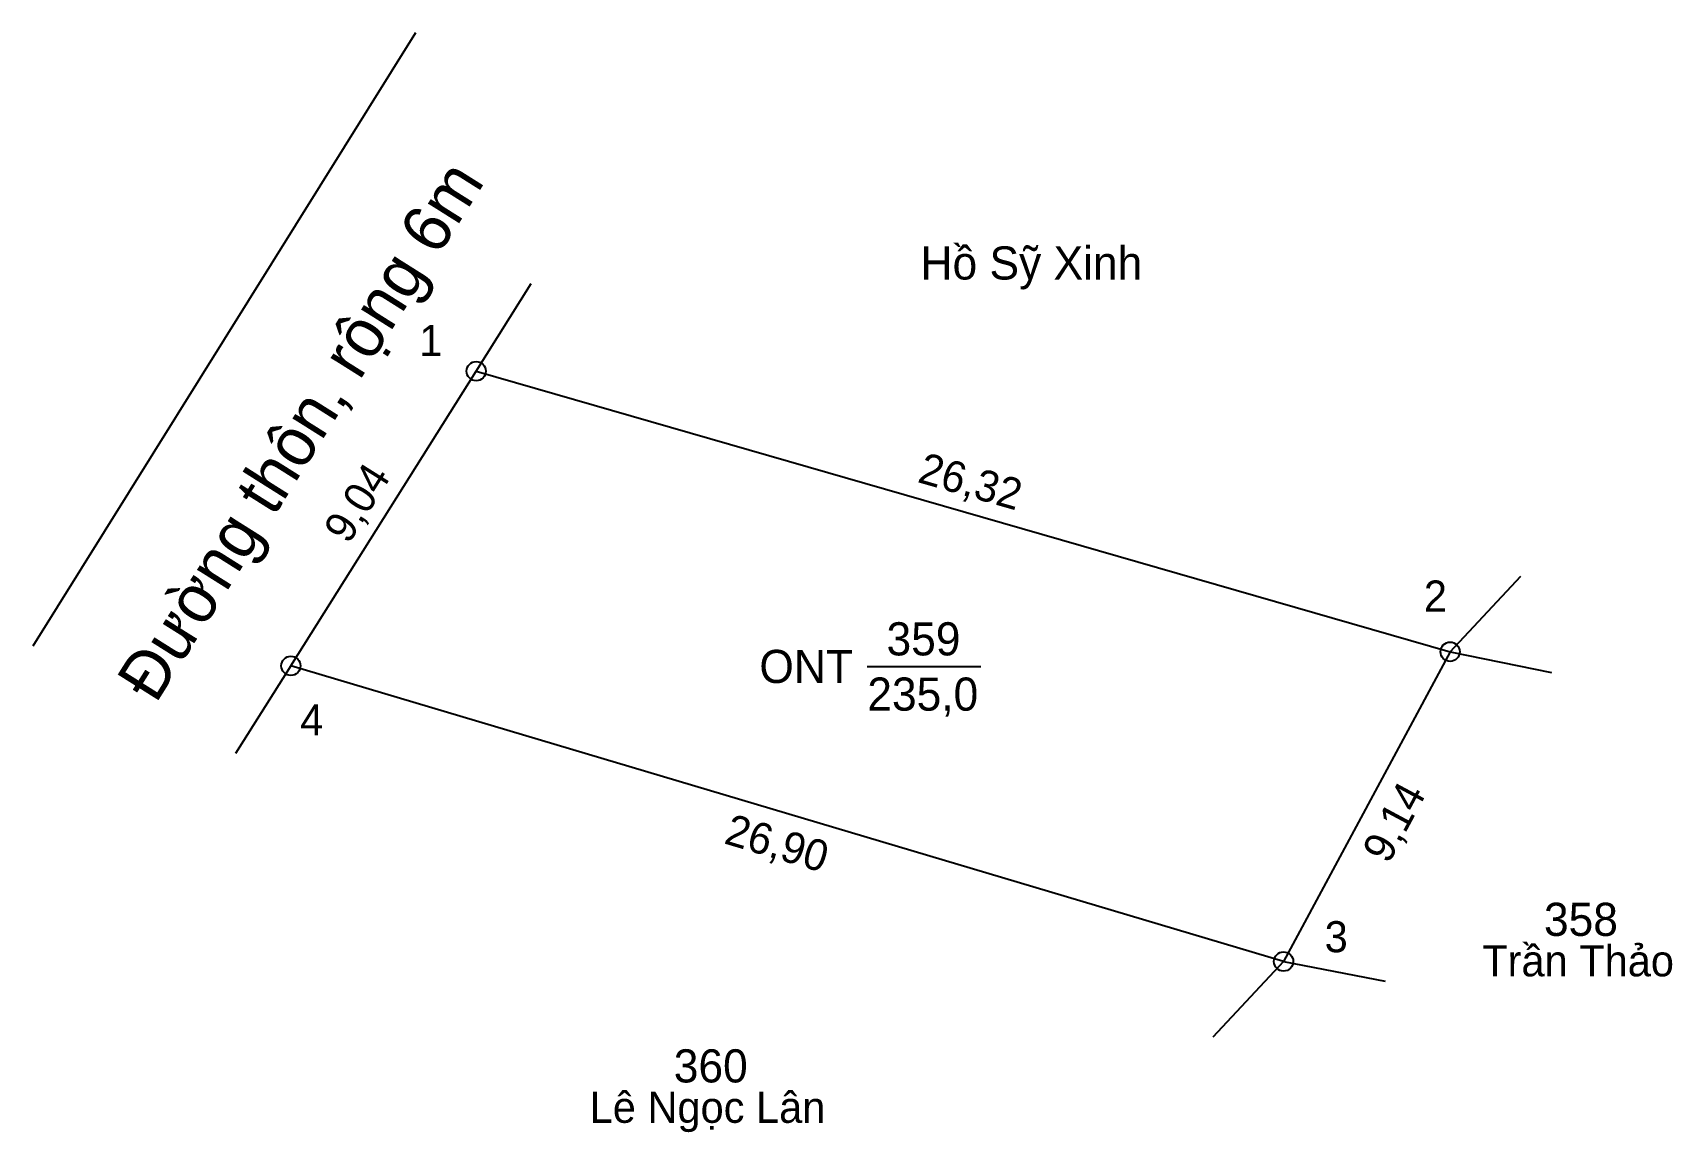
# Model space of a CAD drawing. Extents: x 540574.7 to 540617.3, y 1835225.5 to 1835254.1.
import ezdxf

# ---------------------------------------------------------------- set-up
doc = ezdxf.new("R2010")
doc.units = 0
for name, color, linetype in [('CanhThua', 7, 'Continuous'), ('ChieuDaiCanhThua', 7, 'Continuous'), ('Level 1', 7, 'Continuous'), ('Level 23', 7, 'Continuous'), ('MocDinhThua', 7, 'Continuous'), ('NhanDiaChinhThua', 7, 'Continuous'), ('NhanTuCan', 7, 'Continuous'), ('RauThua', 7, 'Continuous'), ('SoHieuDinhThua', 7, 'Continuous'), ('TenChuLanCan', 7, 'Continuous')]:
    doc.layers.add(name, color=color, linetype=linetype)

msp = doc.modelspace()

# ---------------------------------------------------------------- linework, layer by layer
at = {"layer": 'CanhThua'}
for p, q in [((540581.391, 1835237.617), (540586.204, 1835245.271)), ((540586.204, 1835245.271), (540611.497, 1835237.983)), ((540611.497, 1835237.983), (540607.172, 1835229.936)), ((540607.172, 1835229.936), (540581.391, 1835237.617))]:
    msp.add_line(p, q, dxfattribs=at)
at = {"layer": 'Level 23'}
msp.add_line((540584.628, 1835254.062), (540574.689, 1835238.125), dxfattribs=at)
at = {"layer": 'MocDinhThua'}
for centre in [(540586.204, 1835245.271), (540611.497, 1835237.983), (540581.391, 1835237.617), (540607.172, 1835229.936)]:
    msp.add_circle(centre, 0.25, dxfattribs=at)
at = {"layer": 'NhanDiaChinhThua'}
msp.add_line((540596.36, 1835237.6), (540599.312, 1835237.6), dxfattribs=at)
at = {"layer": 'RauThua'}
for p, q in [((540586.204, 1835245.271), (540587.634, 1835247.55)), ((540611.497, 1835237.983), (540613.337, 1835239.946)), ((540611.497, 1835237.983), (540614.133, 1835237.447)), ((540581.391, 1835237.617), (540579.956, 1835235.341)), ((540607.172, 1835229.936), (540605.335, 1835227.97)), ((540607.172, 1835229.936), (540609.813, 1835229.425))]:
    msp.add_line(p, q, dxfattribs=at)

# ---------------------------------------------------------------- texts
at = {"layer": 'ChieuDaiCanhThua'}
for s, rotation, p in [('26,32', 343.926, (540597.636, 1835242.397)), ('9,04', 57.8374, (540582.887, 1835240.753)), ('9,14', 61.7434, (540609.895, 1835232.444)), ('26,90', 343.4095, (540592.61, 1835233.011))]:
    msp.add_text(s, height=0.8071, rotation=rotation, dxfattribs=at).set_placement(p)
at = {"layer": 'Level 1'}
msp.add_text('Đường thôn, rộng 6m', height=1.25, rotation=57.7766, dxfattribs=at).set_placement((540577.879, 1835236.608))
at = {"layer": 'NhanDiaChinhThua'}
for s, p in [('359', (540596.86, 1835237.887)), ('ONT', (540593.558, 1835237.17)), ('235,0', (540596.361, 1835236.452))]:
    msp.add_text(s, height=0.8609, dxfattribs=at).set_placement(p)
at = {"layer": 'NhanTuCan'}
for s, p in [('Hồ Sỹ Xinh', (540597.743, 1835247.652)), ('358', (540613.934, 1835230.6)), ('360', (540591.335, 1835226.793))]:
    msp.add_text(s, height=0.8609, dxfattribs=at).set_placement(p)
at = {"layer": 'SoHieuDinhThua'}
for s, p in [('1', (540584.724, 1835245.665)), ('2', (540610.815, 1835239.026)), ('4', (540581.633, 1835235.809)), ('3', (540608.239, 1835230.176))]:
    msp.add_text(s, height=0.807, dxfattribs=at).set_placement(p)
at = {"layer": 'TenChuLanCan'}
for s, height, p in [('Trần Thảo', 0.8071, (540612.331, 1835229.55)), ('Lê Ngọc Lân', 0.80713, (540589.151, 1835225.744))]:
    msp.add_text(s, height=height, dxfattribs=at).set_placement(p)

doc.saveas('drawing.dxf')
